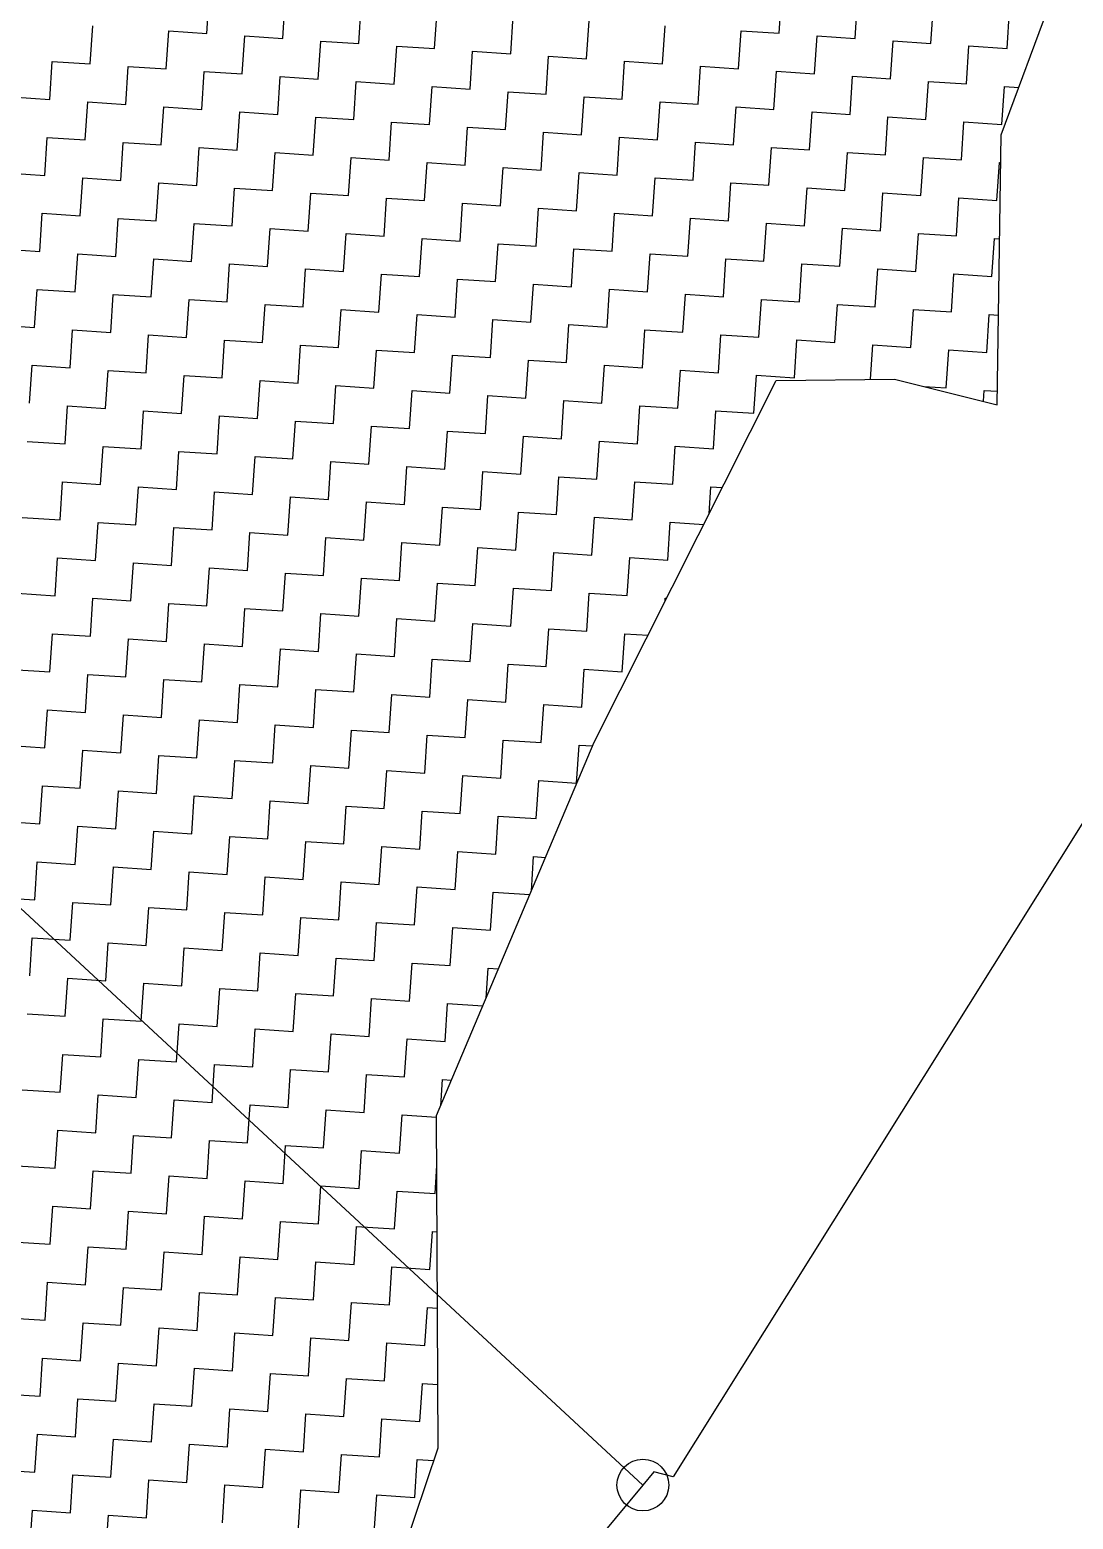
# Model space of a CAD drawing. Header units: metres. Extents: x 286068 to 287358, y 2005630 to 2007098.
# Drawn here: x 286999.7 to 287088.7, y 2006113.5 to 2006240.5 of the extents above; entities that cross this region are included whole.
import ezdxf

# ---------------------------------------------------------------- set-up
doc = ezdxf.new("R2010")
doc.units = ezdxf.units.M
for name, color, linetype in [('POLY_HATCH', 12, 'Continuous'), ('POLY_PARCEL', 6, 'Continuous'), ('V_BOUND_LINE', 7, 'Continuous')]:
    doc.layers.add(name, color=color, linetype=linetype)

msp = doc.modelspace()

# ---------------------------------------------------------------- linework, layer by layer
msp.add_circle((287051.99, 2006116.37), 2.21)
at = {"layer": 'POLY_HATCH'}
for p, q in [((287082.56, 2006231.58), (287098.31, 2006273.81)), ((287082.24, 2006208.55), (287082.56, 2006231.58)), ((287047.83, 2006179.75), (287063.36, 2006210.61)), ((287063.36, 2006210.61), (287073.48, 2006210.74)), ((287073.48, 2006210.74), (287082.24, 2006208.55)), ((287034.39, 2006147.89), (287047.83, 2006179.75)), ((287034.53, 2006119.56), (287034.39, 2006147.89)), ((287027.98, 2006100.18), (287034.53, 2006119.56))]:
    msp.add_line(p, q, dxfattribs=at)
at = {"layer": 'POLY_HATCH', "linetype": 'Continuous'}
for p, q in [((287014.77, 2006240.22), (287014.99, 2006243.47)), ((287063.61, 2006240.24), (287063.83, 2006243.48)), ((287021.26, 2006239.79), (287021.47, 2006243.04)), ((287027.74, 2006239.36), (287027.95, 2006242.6)), ((287034.22, 2006238.93), (287034.44, 2006242.17)), ((287070.1, 2006239.81), (287070.31, 2006243.05)), ((287076.58, 2006239.38), (287076.8, 2006242.62)), ((287083.07, 2006238.95), (287083.28, 2006242.19)), ((287004.83, 2006237.63), (287005.05, 2006240.87)), ((287040.71, 2006238.5), (287040.92, 2006241.74)), ((287047.19, 2006238.07), (287047.41, 2006241.31)), ((287053.67, 2006237.64), (287053.89, 2006240.88)), ((287011.31, 2006237.2), (287011.53, 2006240.44)), ((287011.53, 2006240.44), (287014.77, 2006240.22)), ((287017.8, 2006236.77), (287018.01, 2006240.01)), ((287018.01, 2006240.01), (287021.26, 2006239.79)), ((287024.28, 2006236.34), (287024.5, 2006239.58)), ((287024.5, 2006239.58), (287027.74, 2006239.36)), ((287060.16, 2006237.21), (287060.37, 2006240.45)), ((287060.37, 2006240.45), (287063.61, 2006240.24)), ((287066.64, 2006236.78), (287066.86, 2006240.02)), ((287066.86, 2006240.02), (287070.1, 2006239.81)), ((287073.12, 2006236.35), (287073.34, 2006239.59)), ((287073.34, 2006239.59), (287076.58, 2006239.38)), ((287030.77, 2006235.91), (287030.98, 2006239.15)), ((287030.98, 2006239.15), (287034.22, 2006238.93)), ((287037.25, 2006235.48), (287037.46, 2006238.72)), ((287037.46, 2006238.72), (287040.71, 2006238.5)), ((287043.73, 2006235.05), (287043.95, 2006238.29)), ((287043.95, 2006238.29), (287047.19, 2006238.07)), ((287079.61, 2006235.92), (287079.82, 2006239.16)), ((287079.82, 2006239.16), (287083.07, 2006238.95)), ((287001.37, 2006234.6), (287001.59, 2006237.84)), ((287001.59, 2006237.84), (287004.83, 2006237.63)), ((287007.86, 2006234.17), (287008.07, 2006237.41)), ((287008.07, 2006237.41), (287011.31, 2006237.2)), ((287014.34, 2006233.74), (287014.56, 2006236.98)), ((287014.56, 2006236.98), (287017.8, 2006236.77)), ((287050.22, 2006234.61), (287050.43, 2006237.86)), ((287050.43, 2006237.86), (287053.67, 2006237.64)), ((287056.7, 2006234.18), (287056.92, 2006237.43)), ((287056.92, 2006237.43), (287060.16, 2006237.21)), ((287063.18, 2006233.75), (287063.4, 2006237)), ((287063.4, 2006237), (287066.64, 2006236.78)), ((287020.83, 2006233.31), (287021.04, 2006236.55)), ((287021.04, 2006236.55), (287024.28, 2006236.34)), ((287027.31, 2006232.88), (287027.52, 2006236.12)), ((287027.52, 2006236.12), (287030.77, 2006235.91)), ((287033.79, 2006232.45), (287034.01, 2006235.69)), ((287034.01, 2006235.69), (287037.25, 2006235.48)), ((287069.67, 2006233.32), (287069.88, 2006236.57)), ((287069.88, 2006236.57), (287073.12, 2006236.35)), ((287076.15, 2006232.89), (287076.37, 2006236.14)), ((287076.37, 2006236.14), (287079.61, 2006235.92)), ((287082.64, 2006232.46), (287082.85, 2006235.7)), ((287082.85, 2006235.7), (287084.07, 2006235.62)), ((286998.13, 2006234.82), (287001.37, 2006234.6)), ((287004.4, 2006231.14), (287004.62, 2006234.39)), ((287004.62, 2006234.39), (287007.86, 2006234.17)), ((287040.28, 2006232.02), (287040.49, 2006235.26)), ((287040.49, 2006235.26), (287043.73, 2006235.05)), ((287046.76, 2006231.59), (287046.97, 2006234.83)), ((287046.97, 2006234.83), (287050.22, 2006234.61)), ((287053.24, 2006231.16), (287053.46, 2006234.4)), ((287053.46, 2006234.4), (287056.7, 2006234.18)), ((287010.88, 2006230.71), (287011.1, 2006233.96)), ((287011.1, 2006233.96), (287014.34, 2006233.74)), ((287017.37, 2006230.28), (287017.58, 2006233.53)), ((287017.58, 2006233.53), (287020.83, 2006233.31)), ((287023.85, 2006229.85), (287024.07, 2006233.09)), ((287024.07, 2006233.09), (287027.31, 2006232.88)), ((287059.73, 2006230.73), (287059.94, 2006233.97)), ((287059.94, 2006233.97), (287063.18, 2006233.75)), ((287066.21, 2006230.3), (287066.43, 2006233.54)), ((287066.43, 2006233.54), (287069.67, 2006233.32)), ((287072.69, 2006229.87), (287072.91, 2006233.11)), ((287072.91, 2006233.11), (287076.15, 2006232.89)), ((287030.34, 2006229.42), (287030.55, 2006232.66)), ((287030.55, 2006232.66), (287033.79, 2006232.45)), ((287036.82, 2006228.99), (287037.03, 2006232.23)), ((287037.03, 2006232.23), (287040.28, 2006232.02)), ((287043.3, 2006228.56), (287043.52, 2006231.8)), ((287043.52, 2006231.8), (287046.76, 2006231.59)), ((287079.18, 2006229.44), (287079.39, 2006232.68)), ((287079.39, 2006232.68), (287082.64, 2006232.46)), ((287000.94, 2006228.12), (287001.16, 2006231.36)), ((287001.16, 2006231.36), (287004.4, 2006231.14)), ((287007.43, 2006227.69), (287007.64, 2006230.93)), ((287007.64, 2006230.93), (287010.88, 2006230.71)), ((287049.79, 2006228.13), (287050, 2006231.37)), ((287050, 2006231.37), (287053.24, 2006231.16)), ((287056.27, 2006227.7), (287056.49, 2006230.94)), ((287056.49, 2006230.94), (287059.73, 2006230.73)), ((287062.75, 2006227.27), (287062.97, 2006230.51)), ((287062.97, 2006230.51), (287066.21, 2006230.3)), ((287013.91, 2006227.26), (287014.13, 2006230.5)), ((287014.13, 2006230.5), (287017.37, 2006230.28)), ((287020.39, 2006226.83), (287020.61, 2006230.07)), ((287020.61, 2006230.07), (287023.85, 2006229.85)), ((287026.88, 2006226.4), (287027.09, 2006229.64)), ((287027.09, 2006229.64), (287030.34, 2006229.42)), ((287069.24, 2006226.84), (287069.45, 2006230.08)), ((287069.45, 2006230.08), (287072.69, 2006229.87)), ((287075.72, 2006226.41), (287075.94, 2006229.65)), ((287075.94, 2006229.65), (287079.18, 2006229.44)), ((286997.7, 2006228.33), (287000.94, 2006228.12)), ((287033.36, 2006225.97), (287033.58, 2006229.21)), ((287033.58, 2006229.21), (287036.82, 2006228.99)), ((287039.85, 2006225.53), (287040.06, 2006228.78)), ((287040.06, 2006228.78), (287043.3, 2006228.56)), ((287046.33, 2006225.1), (287046.54, 2006228.35)), ((287046.54, 2006228.35), (287049.79, 2006228.13)), ((287082.2, 2006225.98), (287082.42, 2006229.22)), ((287082.42, 2006229.22), (287082.52, 2006229.21)), ((287003.97, 2006224.66), (287004.19, 2006227.9)), ((287004.19, 2006227.9), (287007.43, 2006227.69)), ((287010.45, 2006224.23), (287010.67, 2006227.47)), ((287010.67, 2006227.47), (287013.91, 2006227.26)), ((287016.94, 2006223.8), (287017.15, 2006227.04)), ((287017.15, 2006227.04), (287020.39, 2006226.83)), ((287052.81, 2006224.67), (287053.03, 2006227.92)), ((287053.03, 2006227.92), (287056.27, 2006227.7)), ((287059.3, 2006224.24), (287059.51, 2006227.49)), ((287059.51, 2006227.49), (287062.75, 2006227.27)), ((287065.78, 2006223.81), (287066, 2006227.06)), ((287066, 2006227.06), (287069.24, 2006226.84)), ((287023.42, 2006223.37), (287023.64, 2006226.61)), ((287023.64, 2006226.61), (287026.88, 2006226.4)), ((287029.9, 2006222.94), (287030.12, 2006226.18)), ((287030.12, 2006226.18), (287033.36, 2006225.97)), ((287036.39, 2006222.51), (287036.6, 2006225.75)), ((287036.6, 2006225.75), (287039.85, 2006225.53)), ((287072.26, 2006223.38), (287072.48, 2006226.62)), ((287072.48, 2006226.62), (287075.72, 2006226.41)), ((287078.75, 2006222.95), (287078.96, 2006226.19)), ((287078.96, 2006226.19), (287082.2, 2006225.98)), ((287000.51, 2006221.63), (287000.73, 2006224.88)), ((287000.73, 2006224.88), (287003.97, 2006224.66)), ((287007, 2006221.2), (287007.21, 2006224.45)), ((287007.21, 2006224.45), (287010.45, 2006224.23)), ((287042.87, 2006222.08), (287043.09, 2006225.32)), ((287043.09, 2006225.32), (287046.33, 2006225.1)), ((287049.36, 2006221.65), (287049.57, 2006224.89)), ((287049.57, 2006224.89), (287052.81, 2006224.67)), ((287055.84, 2006221.22), (287056.05, 2006224.46)), ((287056.05, 2006224.46), (287059.3, 2006224.24)), ((287013.48, 2006220.77), (287013.7, 2006224.01)), ((287013.7, 2006224.01), (287016.94, 2006223.8)), ((287019.96, 2006220.34), (287020.18, 2006223.58)), ((287020.18, 2006223.58), (287023.42, 2006223.37)), ((287026.45, 2006219.91), (287026.66, 2006223.15)), ((287026.66, 2006223.15), (287029.9, 2006222.94)), ((287062.32, 2006220.79), (287062.54, 2006224.03)), ((287062.54, 2006224.03), (287065.78, 2006223.81)), ((287068.81, 2006220.36), (287069.02, 2006223.6)), ((287069.02, 2006223.6), (287072.26, 2006223.38)), ((287075.29, 2006219.93), (287075.51, 2006223.17)), ((287075.51, 2006223.17), (287078.75, 2006222.95)), ((286997.27, 2006221.85), (287000.51, 2006221.63)), ((287032.93, 2006219.48), (287033.15, 2006222.72)), ((287033.15, 2006222.72), (287036.39, 2006222.51)), ((287039.42, 2006219.05), (287039.63, 2006222.29)), ((287039.63, 2006222.29), (287042.87, 2006222.08)), ((287045.9, 2006218.62), (287046.11, 2006221.86)), ((287046.11, 2006221.86), (287049.36, 2006221.65)), ((287081.77, 2006219.5), (287081.99, 2006222.74)), ((287081.99, 2006222.74), (287082.43, 2006222.71)), ((287003.54, 2006218.18), (287003.76, 2006221.42)), ((287003.76, 2006221.42), (287007, 2006221.2)), ((287010.02, 2006217.75), (287010.24, 2006220.99)), ((287010.24, 2006220.99), (287013.48, 2006220.77)), ((287016.51, 2006217.32), (287016.72, 2006220.56)), ((287016.72, 2006220.56), (287019.96, 2006220.34)), ((287052.38, 2006218.19), (287052.6, 2006221.43)), ((287052.6, 2006221.43), (287055.84, 2006221.22)), ((287058.87, 2006217.76), (287059.08, 2006221)), ((287059.08, 2006221), (287062.32, 2006220.79)), ((287065.35, 2006217.33), (287065.57, 2006220.57)), ((287065.57, 2006220.57), (287068.81, 2006220.36)), ((287022.99, 2006216.89), (287023.21, 2006220.13)), ((287023.21, 2006220.13), (287026.45, 2006219.91)), ((287029.47, 2006216.46), (287029.69, 2006219.7)), ((287029.69, 2006219.7), (287032.93, 2006219.48)), ((287035.96, 2006216.02), (287036.17, 2006219.27)), ((287036.17, 2006219.27), (287039.42, 2006219.05)), ((287071.83, 2006216.9), (287072.05, 2006220.14)), ((287072.05, 2006220.14), (287075.29, 2006219.93)), ((287078.32, 2006216.47), (287078.53, 2006219.71)), ((287078.53, 2006219.71), (287081.77, 2006219.5)), ((287000.08, 2006215.15), (287000.3, 2006218.39)), ((287000.3, 2006218.39), (287003.54, 2006218.18)), ((287006.57, 2006214.72), (287006.78, 2006217.96)), ((287006.78, 2006217.96), (287010.02, 2006217.75)), ((287042.44, 2006215.59), (287042.66, 2006218.84)), ((287042.66, 2006218.84), (287045.9, 2006218.62)), ((287048.93, 2006215.16), (287049.14, 2006218.41)), ((287049.14, 2006218.41), (287052.38, 2006218.19)), ((287055.41, 2006214.73), (287055.62, 2006217.98)), ((287055.62, 2006217.98), (287058.87, 2006217.76)), ((287013.05, 2006214.29), (287013.27, 2006217.53)), ((287013.27, 2006217.53), (287016.51, 2006217.32)), ((287019.53, 2006213.86), (287019.75, 2006217.1)), ((287019.75, 2006217.1), (287022.99, 2006216.89)), ((287026.02, 2006213.43), (287026.23, 2006216.67)), ((287026.23, 2006216.67), (287029.47, 2006216.46)), ((287061.89, 2006214.3), (287062.11, 2006217.54)), ((287062.11, 2006217.54), (287065.35, 2006217.33)), ((287068.38, 2006213.87), (287068.59, 2006217.11)), ((287068.59, 2006217.11), (287071.83, 2006216.9)), ((287074.86, 2006213.44), (287075.08, 2006216.68)), ((287075.08, 2006216.68), (287078.32, 2006216.47)), ((286996.84, 2006215.37), (287000.08, 2006215.15)), ((287032.5, 2006213), (287032.72, 2006216.24)), ((287032.72, 2006216.24), (287035.96, 2006216.02)), ((287038.98, 2006212.57), (287039.2, 2006215.81)), ((287039.2, 2006215.81), (287042.44, 2006215.59)), ((287045.47, 2006212.14), (287045.68, 2006215.38)), ((287045.68, 2006215.38), (287048.93, 2006215.16)), ((287081.34, 2006213.01), (287081.56, 2006216.25)), ((287081.56, 2006216.25), (287082.35, 2006216.2)), ((287003.11, 2006211.69), (287003.32, 2006214.93)), ((287003.32, 2006214.93), (287006.57, 2006214.72)), ((287009.59, 2006211.26), (287009.81, 2006214.5)), ((287009.81, 2006214.5), (287013.05, 2006214.29)), ((287016.08, 2006210.83), (287016.29, 2006214.07)), ((287016.29, 2006214.07), (287019.53, 2006213.86)), ((287051.95, 2006211.71), (287052.17, 2006214.95)), ((287052.17, 2006214.95), (287055.41, 2006214.73)), ((287058.44, 2006211.28), (287058.65, 2006214.52)), ((287058.65, 2006214.52), (287061.89, 2006214.3)), ((287064.92, 2006210.85), (287065.13, 2006214.09)), ((287065.13, 2006214.09), (287068.38, 2006213.87)), ((287022.56, 2006210.4), (287022.78, 2006213.64)), ((287022.78, 2006213.64), (287026.02, 2006213.43)), ((287029.04, 2006209.97), (287029.26, 2006213.21)), ((287029.26, 2006213.21), (287032.5, 2006213)), ((287035.53, 2006209.54), (287035.74, 2006212.78)), ((287035.74, 2006212.78), (287038.98, 2006212.57)), ((287071.42, 2006210.72), (287071.62, 2006213.66)), ((287071.62, 2006213.66), (287074.86, 2006213.44)), ((287077.89, 2006209.99), (287078.1, 2006213.23)), ((287078.1, 2006213.23), (287081.34, 2006213.01)), ((286999.65, 2006208.67), (286999.87, 2006211.91)), ((286999.87, 2006211.91), (287003.11, 2006211.69)), ((287006.14, 2006208.24), (287006.35, 2006211.48)), ((287006.35, 2006211.48), (287009.59, 2006211.26)), ((287042.01, 2006209.11), (287042.23, 2006212.35)), ((287042.23, 2006212.35), (287045.47, 2006212.14)), ((287048.5, 2006208.68), (287048.71, 2006211.92)), ((287048.71, 2006211.92), (287051.95, 2006211.71)), ((287054.98, 2006208.25), (287055.19, 2006211.49)), ((287055.19, 2006211.49), (287058.44, 2006211.28)), ((287012.62, 2006207.81), (287012.83, 2006211.05)), ((287012.83, 2006211.05), (287016.08, 2006210.83)), ((287019.1, 2006207.38), (287019.32, 2006210.62)), ((287019.32, 2006210.62), (287022.56, 2006210.4)), ((287025.59, 2006206.94), (287025.8, 2006210.19)), ((287025.8, 2006210.19), (287029.04, 2006209.97)), ((287061.46, 2006207.82), (287061.68, 2006211.06)), ((287061.68, 2006211.06), (287064.92, 2006210.85)), ((287032.07, 2006206.51), (287032.29, 2006209.76)), ((287032.29, 2006209.76), (287035.53, 2006209.54)), ((287038.55, 2006206.08), (287038.77, 2006209.33)), ((287038.77, 2006209.33), (287042.01, 2006209.11)), ((287076.01, 2006210.11), (287077.89, 2006209.99)), ((287081.07, 2006208.84), (287081.13, 2006209.77)), ((287081.13, 2006209.77), (287082.26, 2006209.7)), ((287002.68, 2006205.21), (287002.89, 2006208.45)), ((287002.89, 2006208.45), (287006.14, 2006208.24)), ((287009.16, 2006204.78), (287009.38, 2006208.02)), ((287009.38, 2006208.02), (287012.62, 2006207.81)), ((287045.04, 2006205.65), (287045.25, 2006208.9)), ((287045.25, 2006208.9), (287048.5, 2006208.68)), ((287051.52, 2006205.22), (287051.74, 2006208.46)), ((287051.74, 2006208.46), (287054.98, 2006208.25)), ((287058.01, 2006204.79), (287058.22, 2006208.03)), ((287058.22, 2006208.03), (287061.46, 2006207.82)), ((287015.65, 2006204.35), (287015.86, 2006207.59)), ((287015.86, 2006207.59), (287019.1, 2006207.38)), ((287022.13, 2006203.92), (287022.35, 2006207.16)), ((287022.35, 2006207.16), (287025.59, 2006206.94)), ((287028.61, 2006203.49), (287028.83, 2006206.73)), ((287028.83, 2006206.73), (287032.07, 2006206.51)), ((286999.44, 2006205.42), (287002.68, 2006205.21)), ((287035.1, 2006203.06), (287035.31, 2006206.3)), ((287035.31, 2006206.3), (287038.55, 2006206.08)), ((287041.58, 2006202.63), (287041.8, 2006205.87)), ((287041.8, 2006205.87), (287045.04, 2006205.65)), ((287048.06, 2006202.2), (287048.28, 2006205.44)), ((287048.28, 2006205.44), (287051.52, 2006205.22)), ((287005.71, 2006201.75), (287005.92, 2006204.99)), ((287005.92, 2006204.99), (287009.16, 2006204.78)), ((287012.19, 2006201.32), (287012.4, 2006204.56)), ((287012.4, 2006204.56), (287015.65, 2006204.35)), ((287018.67, 2006200.89), (287018.89, 2006204.13)), ((287018.89, 2006204.13), (287022.13, 2006203.92)), ((287054.55, 2006201.77), (287054.76, 2006205.01)), ((287054.76, 2006205.01), (287058.01, 2006204.79)), ((287025.16, 2006200.46), (287025.37, 2006203.7)), ((287025.37, 2006203.7), (287028.61, 2006203.49)), ((287031.64, 2006200.03), (287031.86, 2006203.27)), ((287031.86, 2006203.27), (287035.1, 2006203.06)), ((287038.12, 2006199.6), (287038.34, 2006202.84)), ((287038.34, 2006202.84), (287041.58, 2006202.63)), ((287002.25, 2006198.73), (287002.46, 2006201.97)), ((287002.46, 2006201.97), (287005.71, 2006201.75)), ((287008.73, 2006198.3), (287008.95, 2006201.54)), ((287008.95, 2006201.54), (287012.19, 2006201.32)), ((287044.61, 2006199.17), (287044.82, 2006202.41)), ((287044.82, 2006202.41), (287048.06, 2006202.2)), ((287051.09, 2006198.74), (287051.31, 2006201.98)), ((287051.31, 2006201.98), (287054.55, 2006201.77)), ((287057.64, 2006199.24), (287057.79, 2006201.55)), ((287057.79, 2006201.55), (287058.77, 2006201.49)), ((287015.22, 2006197.86), (287015.43, 2006201.11)), ((287015.43, 2006201.11), (287018.67, 2006200.89)), ((287021.7, 2006197.43), (287021.91, 2006200.68)), ((287021.91, 2006200.68), (287025.16, 2006200.46)), ((287028.18, 2006197), (287028.4, 2006200.25)), ((287028.4, 2006200.25), (287031.64, 2006200.03)), ((286999.01, 2006198.94), (287002.25, 2006198.73)), ((287034.67, 2006196.57), (287034.88, 2006199.82)), ((287034.88, 2006199.82), (287038.12, 2006199.6)), ((287041.15, 2006196.14), (287041.37, 2006199.39)), ((287041.37, 2006199.39), (287044.61, 2006199.17)), ((287047.63, 2006195.71), (287047.85, 2006198.95)), ((287047.85, 2006198.95), (287051.09, 2006198.74)), ((287005.28, 2006195.27), (287005.49, 2006198.51)), ((287005.49, 2006198.51), (287008.73, 2006198.3)), ((287011.76, 2006194.84), (287011.97, 2006198.08)), ((287011.97, 2006198.08), (287015.22, 2006197.86)), ((287018.24, 2006194.41), (287018.46, 2006197.65)), ((287018.46, 2006197.65), (287021.7, 2006197.43)), ((287054.12, 2006195.28), (287054.33, 2006198.52)), ((287054.33, 2006198.52), (287057.18, 2006198.34)), ((287024.73, 2006193.98), (287024.94, 2006197.22)), ((287024.94, 2006197.22), (287028.18, 2006197)), ((287031.21, 2006193.55), (287031.43, 2006196.79)), ((287031.43, 2006196.79), (287034.67, 2006196.57)), ((287037.69, 2006193.12), (287037.91, 2006196.36)), ((287037.91, 2006196.36), (287041.15, 2006196.14)), ((287001.82, 2006192.24), (287002.03, 2006195.48)), ((287002.03, 2006195.48), (287005.28, 2006195.27)), ((287008.3, 2006191.81), (287008.52, 2006195.05)), ((287008.52, 2006195.05), (287011.76, 2006194.84)), ((287044.18, 2006192.69), (287044.39, 2006195.93)), ((287044.39, 2006195.93), (287047.63, 2006195.71)), ((287050.66, 2006192.26), (287050.88, 2006195.5)), ((287050.88, 2006195.5), (287054.12, 2006195.28)), ((287014.79, 2006191.38), (287015, 2006194.62)), ((287015, 2006194.62), (287018.24, 2006194.41)), ((287021.27, 2006190.95), (287021.48, 2006194.19)), ((287021.48, 2006194.19), (287024.73, 2006193.98)), ((287027.75, 2006190.52), (287027.97, 2006193.76)), ((287027.97, 2006193.76), (287031.21, 2006193.55)), ((286998.58, 2006192.46), (287001.82, 2006192.24)), ((287034.24, 2006190.09), (287034.45, 2006193.33)), ((287034.45, 2006193.33), (287037.69, 2006193.12)), ((287040.72, 2006189.66), (287040.94, 2006192.9)), ((287040.94, 2006192.9), (287044.18, 2006192.69)), ((287047.2, 2006189.23), (287047.42, 2006192.47)), ((287047.42, 2006192.47), (287050.66, 2006192.26)), ((287004.84, 2006188.79), (287005.06, 2006192.03)), ((287005.06, 2006192.03), (287008.3, 2006191.81)), ((287011.33, 2006188.35), (287011.54, 2006191.6)), ((287011.54, 2006191.6), (287014.79, 2006191.38)), ((287017.81, 2006187.92), (287018.03, 2006191.17)), ((287018.03, 2006191.17), (287021.27, 2006190.95)), ((287053.89, 2006191.78), (287053.9, 2006192.04)), ((287053.9, 2006192.04), (287054.01, 2006192.03)), ((287024.3, 2006187.49), (287024.51, 2006190.74)), ((287024.51, 2006190.74), (287027.75, 2006190.52)), ((287030.78, 2006187.06), (287030.99, 2006190.31)), ((287030.99, 2006190.31), (287034.24, 2006190.09)), ((287037.26, 2006186.63), (287037.48, 2006189.87)), ((287037.48, 2006189.87), (287040.72, 2006189.66)), ((287001.39, 2006185.76), (287001.6, 2006189)), ((287001.6, 2006189), (287004.84, 2006188.79)), ((287007.87, 2006185.33), (287008.09, 2006188.57)), ((287008.09, 2006188.57), (287011.33, 2006188.35)), ((287043.75, 2006186.2), (287043.96, 2006189.44)), ((287043.96, 2006189.44), (287047.2, 2006189.23)), ((287050.23, 2006185.77), (287050.45, 2006189.01)), ((287050.45, 2006189.01), (287052.43, 2006188.88)), ((287014.36, 2006184.9), (287014.57, 2006188.14)), ((287014.57, 2006188.14), (287017.81, 2006187.92)), ((287020.84, 2006184.47), (287021.05, 2006187.71)), ((287021.05, 2006187.71), (287024.3, 2006187.49)), ((287027.32, 2006184.04), (287027.54, 2006187.28)), ((287027.54, 2006187.28), (287030.78, 2006187.06)), ((287033.81, 2006183.61), (287034.02, 2006186.85)), ((287034.02, 2006186.85), (287037.26, 2006186.63)), ((287040.29, 2006183.18), (287040.5, 2006186.42)), ((287040.5, 2006186.42), (287043.75, 2006186.2)), ((286998.15, 2006185.97), (287001.39, 2006185.76)), ((287004.41, 2006182.3), (287004.63, 2006185.54)), ((287004.63, 2006185.54), (287007.87, 2006185.33)), ((287010.9, 2006181.87), (287011.11, 2006185.11)), ((287011.11, 2006185.11), (287014.36, 2006184.9)), ((287046.77, 2006182.75), (287046.99, 2006185.99)), ((287046.99, 2006185.99), (287050.23, 2006185.77)), ((287017.38, 2006181.44), (287017.6, 2006184.68)), ((287017.6, 2006184.68), (287020.84, 2006184.47)), ((287023.87, 2006181.01), (287024.08, 2006184.25)), ((287024.08, 2006184.25), (287027.32, 2006184.04)), ((287030.35, 2006180.58), (287030.56, 2006183.82)), ((287030.56, 2006183.82), (287033.81, 2006183.61)), ((287000.96, 2006179.27), (287001.17, 2006182.52)), ((287001.17, 2006182.52), (287004.41, 2006182.3)), ((287036.83, 2006180.15), (287037.05, 2006183.39)), ((287037.05, 2006183.39), (287040.29, 2006183.18)), ((287043.32, 2006179.72), (287043.53, 2006182.96)), ((287043.53, 2006182.96), (287046.77, 2006182.75)), ((287007.44, 2006178.84), (287007.66, 2006182.09)), ((287007.66, 2006182.09), (287010.9, 2006181.87)), ((287013.92, 2006178.41), (287014.14, 2006181.66)), ((287014.14, 2006181.66), (287017.38, 2006181.44)), ((287020.41, 2006177.98), (287020.62, 2006181.23)), ((287020.62, 2006181.23), (287023.87, 2006181.01)), ((287026.89, 2006177.55), (287027.11, 2006180.79)), ((287027.11, 2006180.79), (287030.35, 2006180.58)), ((287033.38, 2006177.12), (287033.59, 2006180.36)), ((287033.59, 2006180.36), (287036.83, 2006180.15)), ((287039.86, 2006176.69), (287040.07, 2006179.93)), ((287040.07, 2006179.93), (287043.32, 2006179.72)), ((286997.72, 2006179.49), (287000.96, 2006179.27)), ((287003.98, 2006175.82), (287004.2, 2006179.06)), ((287004.2, 2006179.06), (287007.44, 2006178.84)), ((287010.47, 2006175.39), (287010.68, 2006178.63)), ((287010.68, 2006178.63), (287013.92, 2006178.41)), ((287046.34, 2006176.26), (287046.56, 2006179.5)), ((287046.56, 2006179.5), (287047.7, 2006179.43)), ((287016.95, 2006174.96), (287017.17, 2006178.2)), ((287017.17, 2006178.2), (287020.41, 2006177.98)), ((287023.43, 2006174.53), (287023.65, 2006177.77)), ((287023.65, 2006177.77), (287026.89, 2006177.55)), ((287029.92, 2006174.1), (287030.13, 2006177.34)), ((287030.13, 2006177.34), (287033.38, 2006177.12)), ((287000.53, 2006172.79), (287000.74, 2006176.03)), ((287000.74, 2006176.03), (287003.98, 2006175.82)), ((287036.4, 2006173.67), (287036.62, 2006176.91)), ((287036.62, 2006176.91), (287039.86, 2006176.69)), ((287042.89, 2006173.24), (287043.1, 2006176.48)), ((287043.1, 2006176.48), (287046.34, 2006176.26)), ((287007.01, 2006172.36), (287007.23, 2006175.6)), ((287007.23, 2006175.6), (287010.47, 2006175.39)), ((287013.49, 2006171.93), (287013.71, 2006175.17)), ((287013.71, 2006175.17), (287016.95, 2006174.96)), ((287019.98, 2006171.5), (287020.19, 2006174.74)), ((287020.19, 2006174.74), (287023.43, 2006174.53)), ((287026.46, 2006171.07), (287026.68, 2006174.31)), ((287026.68, 2006174.31), (287029.92, 2006174.1)), ((287032.95, 2006170.64), (287033.16, 2006173.88)), ((287033.16, 2006173.88), (287036.4, 2006173.67)), ((287039.43, 2006170.21), (287039.64, 2006173.45)), ((287039.64, 2006173.45), (287042.89, 2006173.24)), ((286997.29, 2006173.01), (287000.53, 2006172.79)), ((287003.55, 2006169.33), (287003.77, 2006172.58)), ((287003.77, 2006172.58), (287007.01, 2006172.36)), ((287010.04, 2006168.9), (287010.25, 2006172.15)), ((287010.25, 2006172.15), (287013.49, 2006171.93)), ((287016.52, 2006168.47), (287016.74, 2006171.72)), ((287016.74, 2006171.72), (287019.98, 2006171.5)), ((287023, 2006168.04), (287023.22, 2006171.28)), ((287023.22, 2006171.28), (287026.46, 2006171.07)), ((287029.49, 2006167.61), (287029.7, 2006170.85)), ((287029.7, 2006170.85), (287032.95, 2006170.64)), ((287000.1, 2006166.31), (287000.31, 2006169.55)), ((287000.31, 2006169.55), (287003.55, 2006169.33)), ((287035.97, 2006167.18), (287036.19, 2006170.42)), ((287036.19, 2006170.42), (287039.43, 2006170.21)), ((287042.48, 2006167.05), (287042.67, 2006169.99)), ((287042.67, 2006169.99), (287043.69, 2006169.93)), ((287006.58, 2006165.88), (287006.8, 2006169.12)), ((287006.8, 2006169.12), (287010.04, 2006168.9)), ((287013.06, 2006165.45), (287013.28, 2006168.69)), ((287013.28, 2006168.69), (287016.52, 2006168.47)), ((287019.55, 2006165.02), (287019.76, 2006168.26)), ((287019.76, 2006168.26), (287023, 2006168.04)), ((287026.03, 2006164.59), (287026.25, 2006167.83)), ((287026.25, 2006167.83), (287029.49, 2006167.61)), ((287032.51, 2006164.16), (287032.73, 2006167.4)), ((287032.73, 2006167.4), (287035.97, 2006167.18)), ((287039, 2006163.72), (287039.21, 2006166.97)), ((287039.21, 2006166.97), (287042.35, 2006166.76)), ((286996.85, 2006166.52), (287000.1, 2006166.31)), ((287003.12, 2006162.85), (287003.34, 2006166.09)), ((287003.34, 2006166.09), (287006.58, 2006165.88)), ((287009.61, 2006162.42), (287009.82, 2006165.66)), ((287009.82, 2006165.66), (287013.06, 2006165.45)), ((287016.09, 2006161.99), (287016.31, 2006165.23)), ((287016.31, 2006165.23), (287019.55, 2006165.02)), ((287022.57, 2006161.56), (287022.79, 2006164.8)), ((287022.79, 2006164.8), (287026.03, 2006164.59)), ((287029.06, 2006161.13), (287029.27, 2006164.37)), ((287029.27, 2006164.37), (287032.51, 2006164.16)), ((287035.54, 2006160.7), (287035.76, 2006163.94)), ((287035.76, 2006163.94), (287039, 2006163.72)), ((286999.67, 2006159.82), (286999.88, 2006163.07)), ((286999.88, 2006163.07), (287003.12, 2006162.85)), ((287006.15, 2006159.39), (287006.37, 2006162.64)), ((287006.37, 2006162.64), (287009.61, 2006162.42)), ((287012.63, 2006158.96), (287012.85, 2006162.2)), ((287012.85, 2006162.2), (287016.09, 2006161.99)), ((287019.12, 2006158.53), (287019.33, 2006161.77)), ((287019.33, 2006161.77), (287022.57, 2006161.56)), ((287025.6, 2006158.1), (287025.82, 2006161.34)), ((287025.82, 2006161.34), (287029.06, 2006161.13)), ((287032.08, 2006157.67), (287032.3, 2006160.91)), ((287032.3, 2006160.91), (287035.54, 2006160.7)), ((287002.69, 2006156.37), (287002.91, 2006159.61)), ((287002.91, 2006159.61), (287006.15, 2006159.39)), ((287038.61, 2006157.9), (287038.78, 2006160.48)), ((287038.78, 2006160.48), (287039.68, 2006160.42)), ((287009.18, 2006155.94), (287009.39, 2006159.18)), ((287009.39, 2006159.18), (287012.63, 2006158.96)), ((287015.66, 2006155.51), (287015.88, 2006158.75)), ((287015.88, 2006158.75), (287019.12, 2006158.53)), ((287022.14, 2006155.08), (287022.36, 2006158.32)), ((287022.36, 2006158.32), (287025.6, 2006158.1)), ((287028.63, 2006154.65), (287028.84, 2006157.89)), ((287028.84, 2006157.89), (287032.08, 2006157.67)), ((287035.11, 2006154.21), (287035.33, 2006157.46)), ((287035.33, 2006157.46), (287038.34, 2006157.26)), ((286999.45, 2006156.58), (287002.69, 2006156.37)), ((287005.72, 2006152.91), (287005.93, 2006156.15)), ((287005.93, 2006156.15), (287009.18, 2006155.94)), ((287012.2, 2006152.48), (287012.42, 2006155.72)), ((287012.42, 2006155.72), (287015.66, 2006155.51)), ((287018.69, 2006152.05), (287018.9, 2006155.29)), ((287018.9, 2006155.29), (287022.14, 2006155.08)), ((287025.17, 2006151.62), (287025.39, 2006154.86)), ((287025.39, 2006154.86), (287028.63, 2006154.65)), ((287031.65, 2006151.19), (287031.87, 2006154.43)), ((287031.87, 2006154.43), (287035.11, 2006154.21)), ((287002.26, 2006149.88), (287002.48, 2006153.12)), ((287002.48, 2006153.12), (287005.72, 2006152.91)), ((287008.75, 2006149.45), (287008.96, 2006152.69)), ((287008.96, 2006152.69), (287012.2, 2006152.48)), ((287015.23, 2006149.02), (287015.44, 2006152.26)), ((287015.44, 2006152.26), (287018.69, 2006152.05)), ((287021.71, 2006148.59), (287021.93, 2006151.83)), ((287021.93, 2006151.83), (287025.17, 2006151.62)), ((287028.2, 2006148.16), (287028.41, 2006151.4)), ((287028.41, 2006151.4), (287031.65, 2006151.19)), ((287034.75, 2006148.74), (287034.9, 2006150.97)), ((287034.9, 2006150.97), (287035.67, 2006150.92)), ((286999.02, 2006150.1), (287002.26, 2006149.88)), ((287005.29, 2006146.43), (287005.5, 2006149.67)), ((287005.5, 2006149.67), (287008.75, 2006149.45)), ((287011.77, 2006146), (287011.99, 2006149.24)), ((287011.99, 2006149.24), (287015.23, 2006149.02)), ((287018.26, 2006145.57), (287018.47, 2006148.81)), ((287018.47, 2006148.81), (287021.71, 2006148.59)), ((287024.74, 2006145.13), (287024.96, 2006148.38)), ((287024.96, 2006148.38), (287028.2, 2006148.16)), ((287031.22, 2006144.7), (287031.44, 2006147.95)), ((287031.44, 2006147.95), (287034.39, 2006147.75)), ((287001.83, 2006143.4), (287002.05, 2006146.64)), ((287002.05, 2006146.64), (287005.29, 2006146.43)), ((287008.32, 2006142.97), (287008.53, 2006146.21)), ((287008.53, 2006146.21), (287011.77, 2006146)), ((287014.8, 2006142.54), (287015.01, 2006145.78)), ((287015.01, 2006145.78), (287018.26, 2006145.57)), ((287021.28, 2006142.11), (287021.5, 2006145.35)), ((287021.5, 2006145.35), (287024.74, 2006145.13)), ((287027.77, 2006141.68), (287027.98, 2006144.92)), ((287027.98, 2006144.92), (287031.22, 2006144.7)), ((286998.59, 2006143.61), (287001.83, 2006143.4)), ((287004.86, 2006139.94), (287005.07, 2006143.18)), ((287005.07, 2006143.18), (287008.32, 2006142.97)), ((287034.25, 2006141.25), (287034.41, 2006143.64)), ((287011.34, 2006139.51), (287011.56, 2006142.75)), ((287011.56, 2006142.75), (287014.8, 2006142.54)), ((287017.83, 2006139.08), (287018.04, 2006142.32)), ((287018.04, 2006142.32), (287021.28, 2006142.11)), ((287024.31, 2006138.65), (287024.52, 2006141.89)), ((287024.52, 2006141.89), (287027.77, 2006141.68)), ((287030.79, 2006138.22), (287031.01, 2006141.46)), ((287031.01, 2006141.46), (287034.25, 2006141.25)), ((287001.4, 2006136.92), (287001.62, 2006140.16)), ((287001.62, 2006140.16), (287004.86, 2006139.94)), ((287007.89, 2006136.49), (287008.1, 2006139.73)), ((287008.1, 2006139.73), (287011.34, 2006139.51)), ((287014.37, 2006136.05), (287014.58, 2006139.3)), ((287014.58, 2006139.3), (287017.83, 2006139.08)), ((287020.85, 2006135.62), (287021.07, 2006138.87)), ((287021.07, 2006138.87), (287024.31, 2006138.65)), ((287027.34, 2006135.19), (287027.55, 2006138.44)), ((287027.55, 2006138.44), (287030.79, 2006138.22)), ((287033.82, 2006134.76), (287034.04, 2006138.01)), ((287034.04, 2006138.01), (287034.44, 2006137.98)), ((286998.16, 2006137.13), (287001.4, 2006136.92)), ((287004.43, 2006133.46), (287004.64, 2006136.7)), ((287004.64, 2006136.7), (287007.89, 2006136.49)), ((287010.91, 2006133.03), (287011.13, 2006136.27)), ((287011.13, 2006136.27), (287014.37, 2006136.05)), ((287017.4, 2006132.6), (287017.61, 2006135.84)), ((287017.61, 2006135.84), (287020.85, 2006135.62)), ((287023.88, 2006132.17), (287024.09, 2006135.41)), ((287024.09, 2006135.41), (287027.34, 2006135.19)), ((287030.36, 2006131.74), (287030.58, 2006134.98)), ((287030.58, 2006134.98), (287033.82, 2006134.76)), ((287000.97, 2006130.43), (287001.19, 2006133.67)), ((287001.19, 2006133.67), (287004.43, 2006133.46)), ((287007.45, 2006130), (287007.67, 2006133.24)), ((287007.67, 2006133.24), (287010.91, 2006133.03)), ((287013.94, 2006129.57), (287014.15, 2006132.81)), ((287014.15, 2006132.81), (287017.4, 2006132.6)), ((287020.42, 2006129.14), (287020.64, 2006132.38)), ((287020.64, 2006132.38), (287023.88, 2006132.17)), ((287026.91, 2006128.71), (287027.12, 2006131.95)), ((287027.12, 2006131.95), (287030.36, 2006131.74)), ((287033.39, 2006128.28), (287033.6, 2006131.52)), ((287033.6, 2006131.52), (287034.47, 2006131.46)), ((286997.73, 2006130.65), (287000.97, 2006130.43)), ((287004, 2006126.98), (287004.21, 2006130.22)), ((287004.21, 2006130.22), (287007.45, 2006130)), ((287010.48, 2006126.54), (287010.7, 2006129.79)), ((287010.7, 2006129.79), (287013.94, 2006129.57)), ((287016.97, 2006126.11), (287017.18, 2006129.36)), ((287017.18, 2006129.36), (287020.42, 2006129.14)), ((287023.45, 2006125.68), (287023.66, 2006128.93)), ((287023.66, 2006128.93), (287026.91, 2006128.71)), ((287029.93, 2006125.25), (287030.15, 2006128.5)), ((287030.15, 2006128.5), (287033.39, 2006128.28)), ((287000.54, 2006123.95), (287000.76, 2006127.19)), ((287000.76, 2006127.19), (287004, 2006126.98)), ((287007.02, 2006123.52), (287007.24, 2006126.76)), ((287007.24, 2006126.76), (287010.48, 2006126.54)), ((287013.51, 2006123.09), (287013.72, 2006126.33)), ((287013.72, 2006126.33), (287016.97, 2006126.11)), ((287019.99, 2006122.66), (287020.21, 2006125.9)), ((287020.21, 2006125.9), (287023.45, 2006125.68)), ((287026.48, 2006122.23), (287026.69, 2006125.47)), ((287026.69, 2006125.47), (287029.93, 2006125.25)), ((287032.96, 2006121.8), (287033.17, 2006125.04)), ((287033.17, 2006125.04), (287034.5, 2006124.95)), ((286997.3, 2006124.16), (287000.54, 2006123.95)), ((287003.57, 2006120.49), (287003.78, 2006123.73)), ((287003.78, 2006123.73), (287007.02, 2006123.52)), ((287010.05, 2006120.06), (287010.27, 2006123.3)), ((287010.27, 2006123.3), (287013.51, 2006123.09)), ((287016.53, 2006119.63), (287016.75, 2006122.87)), ((287016.75, 2006122.87), (287019.99, 2006122.66)), ((287023.02, 2006119.2), (287023.23, 2006122.44)), ((287023.23, 2006122.44), (287026.48, 2006122.23)), ((287029.5, 2006118.77), (287029.72, 2006122.01)), ((287029.72, 2006122.01), (287032.96, 2006121.8)), ((287000.11, 2006117.46), (287000.33, 2006120.71)), ((287000.33, 2006120.71), (287003.57, 2006120.49)), ((287006.59, 2006117.03), (287006.81, 2006120.28)), ((287006.81, 2006120.28), (287010.05, 2006120.06)), ((287013.08, 2006116.6), (287013.29, 2006119.85)), ((287013.29, 2006119.85), (287016.53, 2006119.63)), ((287019.56, 2006116.17), (287019.78, 2006119.42)), ((287019.78, 2006119.42), (287023.02, 2006119.2)), ((287026.04, 2006115.74), (287026.26, 2006118.98)), ((287026.26, 2006118.98), (287029.5, 2006118.77)), ((286996.87, 2006117.68), (287000.11, 2006117.46)), ((287032.53, 2006115.31), (287032.74, 2006118.55)), ((287032.74, 2006118.55), (287034.16, 2006118.46)), ((287003.14, 2006114.01), (287003.35, 2006117.25)), ((287003.35, 2006117.25), (287006.59, 2006117.03)), ((287009.62, 2006113.58), (287009.84, 2006116.82)), ((287009.84, 2006116.82), (287013.08, 2006116.6)), ((287016.1, 2006113.15), (287016.32, 2006116.39)), ((287016.32, 2006116.39), (287019.56, 2006116.17)), ((287022.59, 2006112.72), (287022.8, 2006115.96)), ((287022.8, 2006115.96), (287026.04, 2006115.74)), ((287029.07, 2006112.29), (287029.29, 2006115.53)), ((287029.29, 2006115.53), (287032.53, 2006115.31)), ((286999.68, 2006110.98), (286999.9, 2006114.22)), ((286999.9, 2006114.22), (287003.14, 2006114.01)), ((287006.16, 2006110.55), (287006.38, 2006113.79)), ((287006.38, 2006113.79), (287009.62, 2006113.58))]:
    msp.add_line(p, q, dxfattribs=at)
at = {"layer": 'POLY_PARCEL'}
msp.add_line((286869.37, 2006285.54), (287051.99, 2006116.37), dxfattribs=at)
at = {"layer": 'V_BOUND_LINE'}
for p, q in [((287195.98, 2006343.01), (287054.59, 2006117.06)), ((287052.94, 2006117.51), (287051.99, 2006116.37)), ((287054.59, 2006117.06), (287052.94, 2006117.51)), ((287051.99, 2006116.37), (286902.51, 2005937.07))]:
    msp.add_line(p, q, dxfattribs=at)

doc.saveas('drawing.dxf')
